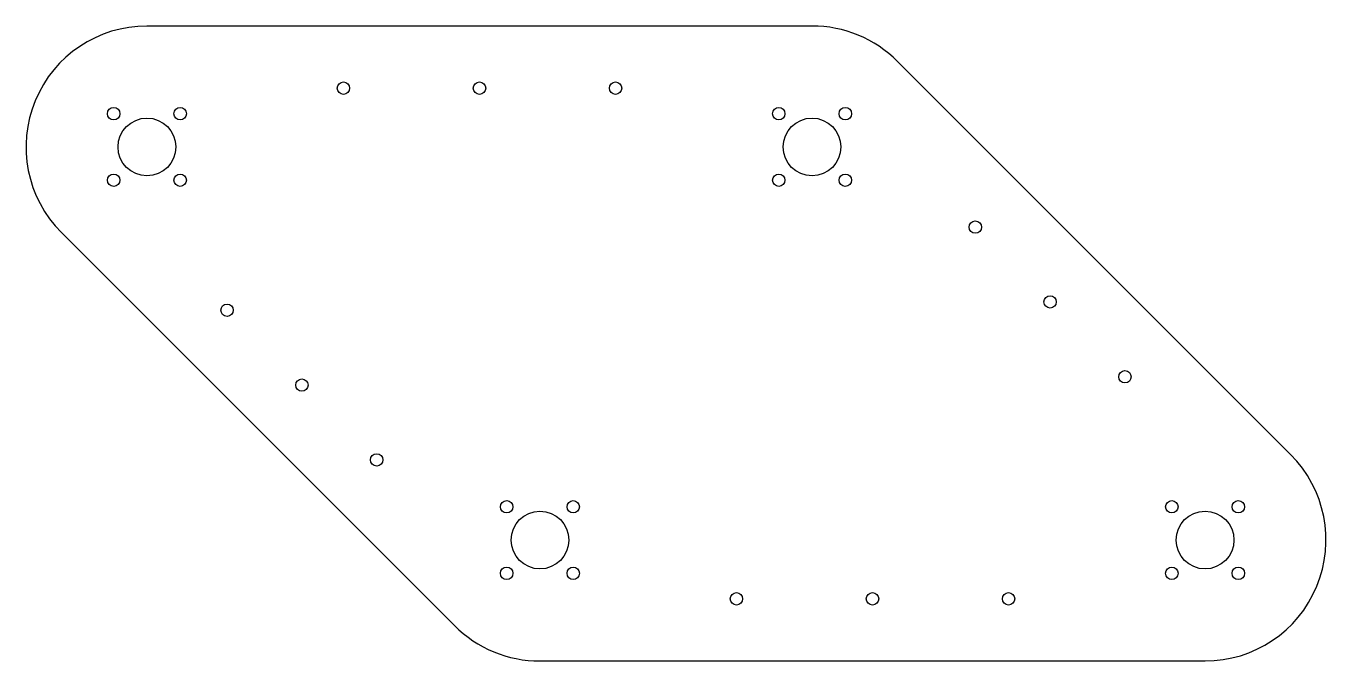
# Model space of a CAD drawing. Extents: x -215 to 215, y 0 to 210.
import ezdxf

# ---------------------------------------------------------------- set-up
doc = ezdxf.new("R2010")
doc.units = 0
doc.layers.add('VISIBLE', color=7, linetype='CONTINUOUS')

msp = doc.modelspace()

# ---------------------------------------------------------------- linework, layer by layer
at = {"layer": 'VISIBLE'}
for p, q in [((45, 210), (-175, 210)), ((73.28, 198.28), (203.28, 68.28)), ((-203.28, 141.72), (-73.28, 11.72)), ((-45, 0), (175, 0))]:
    msp.add_line(p, q, dxfattribs=at)
for centre, radius in [((-110, 189.45), 2.05), ((-65, 189.45), 2.05), ((-20, 189.45), 2.05), ((-186, 181), 2.05), ((-164, 181), 2.05), ((34, 181), 2.05), ((56, 181), 2.05), ((-175, 170), 9.55), ((45, 170), 9.55), ((-186, 159), 2.05), ((-164, 159), 2.05), ((34, 159), 2.05), ((56, 159), 2.05), ((99, 143.5), 2.05), ((123.75, 118.75), 2.05), ((-148.5, 116), 2.05), ((148.5, 94), 2.05), ((-123.75, 91.25), 2.05), ((-99, 66.5), 2.05), ((-56, 51), 2.05), ((-34, 51), 2.05), ((164, 51), 2.05), ((186, 51), 2.05), ((-45, 40), 9.55), ((175, 40), 9.55), ((-56, 29), 2.05), ((-34, 29), 2.05), ((164, 29), 2.05), ((186, 29), 2.05), ((20, 20.55), 2.05), ((65, 20.55), 2.05), ((110, 20.55), 2.05)]:
    msp.add_circle(centre, radius, dxfattribs=at)
for centre, start, end in [((-175, 170), 90, 225), ((45, 170), 45, 90), ((175, 40), 270, 45), ((-45, 40), 225, 270)]:
    msp.add_arc(centre, 40, start, end, dxfattribs=at)

doc.saveas('drawing.dxf')
